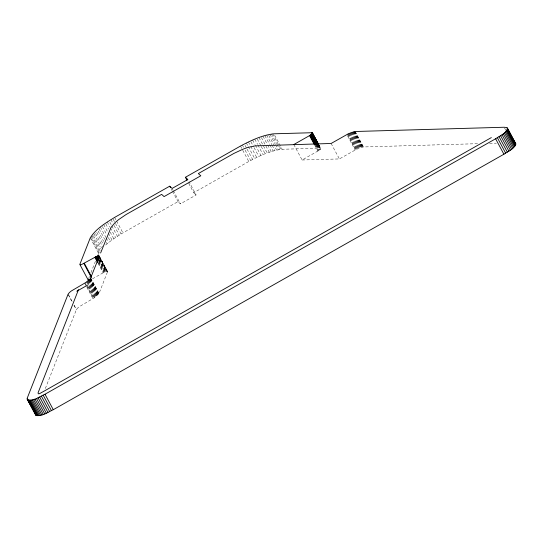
<?xml version="1.0" encoding="UTF-8"?>
<svg xmlns="http://www.w3.org/2000/svg" width="543" height="543" viewBox="0 0 543 543"><rect width="100%" height="100%" fill="white"/><g stroke="black" fill="none" stroke-linecap="round" stroke-linejoin="round"><path stroke-width="0.41" stroke-dasharray="2.71 2.04" d="M45.327 388.537L76.353 309.727L77.479 308.254A10.453 2.708 -28.2 0 1 79.285 306.7L94.781 297.51L99.03 293.525L107.575 271.649L99.661 256.805M293.817 144.533L302.105 159.988L317.838 151.069C318.585 150.689 322.257 148.551 319.97 148.185L282.184 149.264C270.292 150.615 259.235 155.97 248.775 161.509L193.708 192.724L188.183 182.421M88.536 278.79L89.446 276.482M90.959 272.634L95.812 260.307M97.937 254.911L100.136 250.737L91.848 235.282M105.634 245.049L111.967 239.965L121.069 233.931L177.975 201.643L180.419 203.876L196.152 194.957L189.045 181.708M107.548 271.527L106.571 271.33L104.439 272.104L91.726 279.231M302.105 159.988L339.409 158.929L356.608 149.237L363.206 146.963L477.745 143.685M489.596 143.352L496.363 143.155M193.708 192.724L196.152 194.957M504.549 127.978L505.737 130.184M355.21 131.494L363.498 146.943M354.918 131.508L363.206 146.963M354.593 131.549L362.873 147.004M354.226 131.616L362.514 147.072M353.832 131.698L362.113 147.153M353.405 131.806L361.692 147.262M352.95 131.935L361.238 147.391M352.475 132.078L360.762 147.533M351.986 132.241L360.274 147.696M351.477 132.424L359.765 147.879M350.954 132.621L359.242 148.076M350.425 132.831L358.713 148.287M349.896 133.055L358.183 148.511M349.366 133.286L357.647 148.741M348.837 133.53L357.124 148.986M348.321 133.782L356.608 149.237M347.812 134.033L356.099 149.488M347.323 134.291L355.611 149.746M347.642 136.022L355.142 150.004M331.121 143.474L339.409 158.929M318.822 144.75L320.825 148.538M318.836 144.995L320.804 148.673M318.768 145.144L320.743 148.823M318.646 145.246L320.221 148.191M318.66 145.314L320.635 148.992M318.395 145.246L319.97 148.185M318.51 145.504L320.479 149.182M317.913 144.967L320.282 149.379M317.675 145.178L320.044 149.596M317.397 145.409L319.759 149.82M316.678 144.906L319.44 150.058M316.325 145.151L319.087 150.302M315.938 145.402L318.7 150.554M315.123 144.927L318.279 150.811M314.682 145.185L317.838 151.069M274.69 135.282L282.184 149.264M272.735 133.883L281.023 149.339M271.419 134.053L276.55 143.617M276.944 144.357L279.706 149.508M269.966 134.304L275.097 143.875M275.491 144.608L278.254 149.759M268.771 135.383L276.665 150.106M266.674 135.071L271.805 144.642M272.199 145.375L274.962 150.526M264.869 135.58L269.606 144.411M270 145.151L273.156 151.035M262.968 136.164L267.312 144.262M267.706 144.995L271.256 151.619M261.393 137.555L269.28 152.278M258.963 137.542L267.244 152.997M257.273 139.062L260.823 145.687M261.217 146.427L265.167 153.784M254.769 139.171L257.531 144.323M257.925 145.056L263.05 154.626M252.638 140.06L255.006 144.479M255.4 145.212L260.925 155.515M250.914 141.737L253.669 146.881M254.07 147.621L258.801 156.452M248.409 141.967L250.384 145.646M250.778 146.386L256.696 157.422M246.339 142.965L247.92 145.911M248.314 146.644L254.626 158.42M245.103 145.456L246.685 148.402M247.079 149.135L252.604 159.438M242.361 145.022L243.542 147.228M245.124 150.173L250.649 160.47M240.488 146.053L248.775 161.509M172.131 188.421L172.918 189.894M173.312 190.627L180.419 203.876M171.269 189.134L172.056 190.607M172.45 191.346L177.975 201.643M114.627 217.41L116.202 220.349M116.596 221.089L122.915 232.866M113.182 219.216L121.069 233.931M110.928 219.603L112.51 222.549M114.091 225.494L119.216 235.058M109.869 222.25L111.451 225.196M111.844 225.929L117.369 236.232M107.249 221.992L110.005 227.144M110.405 227.884L115.53 237.447M105.837 223.974L108.6 229.126M110.175 232.071L113.731 238.696M103.679 224.51L108.023 232.601M108.417 233.341L111.967 239.965M102.376 226.526L106.713 234.617M108.295 237.562L110.27 241.241M100.346 227.069L105.871 237.372M106.265 238.106L108.634 242.524M99.193 229.078L104.718 239.382M106.299 242.321L107.086 243.793M98.134 231.067L103.659 241.37M96.783 232.295L103.095 244.072M95.554 233.49L102.654 246.732M94.048 233.897L101.548 247.879M93.471 235.723L100.57 248.972M91.163 236.239L99.45 251.694M91.421 238.594L98.914 252.576M90.253 237.915L98.541 253.371M99.294 256.194L107.575 271.649M99.736 257.321L107.562 271.805M99.552 257.301L107.507 271.982M99.328 257.307L106.828 271.29M99.864 258.814L106.571 271.33M99.973 259.615L106.285 271.391M99.654 259.71L105.966 271.486M99.308 259.825L105.62 271.602M98.935 259.968L105.254 271.744M98.935 260.871L104.853 271.914M98.921 261.801L104.439 272.104M98.487 262.011L104.012 272.314M98.439 262.982L103.57 272.545M97.984 263.233L103.116 272.796M90.742 278.077L99.03 293.525M90.647 278.274L98.935 293.729M90.511 278.491L98.799 293.946M90.342 278.735L98.629 294.184M90.131 278.987L98.419 294.442M89.887 279.265L98.174 294.72M89.615 279.55L97.903 295.005M89.303 279.849L97.591 295.304M88.971 280.154L97.251 295.609M88.604 280.466L96.892 295.921M88.217 280.785L96.505 296.24M87.81 281.104L96.097 296.559M87.382 281.423L95.67 296.878M86.941 281.742L95.229 297.197M86.493 282.055L87.28 283.527M88.862 286.473L94.781 297.51M88.4 286.772L94.319 297.815M87.545 286.331L93.858 298.107M85.108 282.937L86.289 285.143M86.683 285.876L93.396 298.385M84.647 283.202L92.934 298.657M68.554 294.815L72.504 302.173M74.079 305.112L76.448 309.53M68.065 294.272L72.409 302.37M73.984 305.315L76.353 309.727"/><path stroke-width="0.81" d="M100.604 253.018L110.955 227.612L114.79 222.915A29.892 7.738 -28.2 0 1 119.039 219.331L126.132 214.512L161.644 194.367L164.081 196.6L200.795 175.789L198.351 173.556L233.884 153.431L242.049 149.596A29.892 7.738 -28.2 0 1 247.879 147.458L255.129 145.884L331.121 143.474L348.321 133.782L354.918 131.508L504.155 127.245L506.66 127.557L507.447 128.209L515.735 143.664C514.805 149.04 507.881 151.259 503.904 154.232L53.289 409.693C47.933 412.042 41.879 416.949 35.811 415.191L27.259 399.336L27.204 398.216L68.065 294.272L69.192 292.799A10.419 2.695 -28.2 0 1 71.425 290.926L86.032 282.36L90.342 278.735L99.226 256.527C98.921 254.715 95.846 256.968 94.828 257.341L81.484 264.604A3.244 0.842 -28.2 0 1 80.405 264.808L79.943 264.108L90.253 237.915C95.86 228.705 105.695 222.997 114.627 217.41L169.688 186.195L172.131 188.421L187.864 179.502L185.421 177.276L240.488 146.053C250.947 140.515 262.004 135.159 273.896 133.809L311.682 132.73C313.969 133.103 310.304 135.234 309.551 135.614L293.817 144.533M35.811 415.191L35.492 413.671M88.231 279.564L88.692 280.263A3.244 0.842 -28.2 0 0 89.452 280.154M27.259 399.336C32.919 402.248 39.72 396.342 45.001 394.238L495.616 138.777C499.601 135.804 506.524 133.585 507.447 128.209M78.64 289.758L76.807 291.258M88.36 284.695L77.635 290.743M491.34 137.589L42.782 391.883C41.825 392.094 37.521 395.637 38.091 392.759L78.253 290.261M514.947 143.013L515.735 143.664M507.142 127.843L515.85 144.112M507.447 129.03L515.782 144.642M507.243 129.797L515.531 145.252M506.802 130.476L515.09 145.931M506.191 131.223L514.479 146.671M505.397 132.024L513.685 147.479M504.44 132.879L512.721 148.334M503.313 133.788L511.601 149.244M502.037 134.732L510.325 150.187M500.619 135.716L508.906 151.171M499.071 136.721L507.352 152.176M497.395 137.746L505.682 153.201M495.616 138.777L503.904 154.232M312.435 132.879L318.456 144.126M312.313 132.811L318.436 144.255M312.144 132.763L318.374 144.411M311.933 132.736L313.515 135.682M316.277 140.834L317.064 142.3M312.347 133.537L317.872 143.841M312.191 133.727L317.716 144.031M311.994 133.924L317.519 144.228M311.757 134.141L317.282 144.445M311.472 134.365L316.603 143.936M311.153 134.603L316.284 144.173M310.8 134.847L315.931 144.418M310.413 135.098L315.15 143.936M309.992 135.356L314.73 144.187M309.551 135.614L314.282 144.445M185.421 177.276L187.002 180.215M169.688 186.195L170.482 187.661M98.948 255.848L99.736 257.321M98.765 255.828L99.552 257.301M98.541 255.834L99.328 257.307M98.29 255.875L99.077 257.348M97.998 255.936L99.186 258.142M97.679 256.031L99.26 258.97M97.333 256.147L98.914 259.092M96.966 256.289L98.541 259.235M96.573 256.459L98.541 260.138M96.159 256.649L98.127 260.328M95.724 256.859L98.093 261.278M95.283 257.097L97.652 261.509M94.828 257.341L97.591 262.493M84.341 263.294L91.441 276.536M83.887 263.538L91.38 277.527M79.902 264.563L88.19 280.018M45.001 394.238L53.289 409.693M43.189 395.243L51.476 410.691M41.411 396.173L49.698 411.628M39.693 397.021L47.974 412.476M38.037 397.781L46.318 413.237M36.456 398.453L44.743 413.909M34.969 399.03L43.257 414.479M33.585 399.499L41.872 414.954M32.315 399.865L40.603 415.32M31.168 400.123L39.449 415.578M30.15 400.266L38.431 415.721M29.268 400.3L37.555 415.755M28.535 400.225L36.822 415.68M27.951 400.035L36.238 415.49M27.15 398.827L35.438 414.282"/></g></svg>
